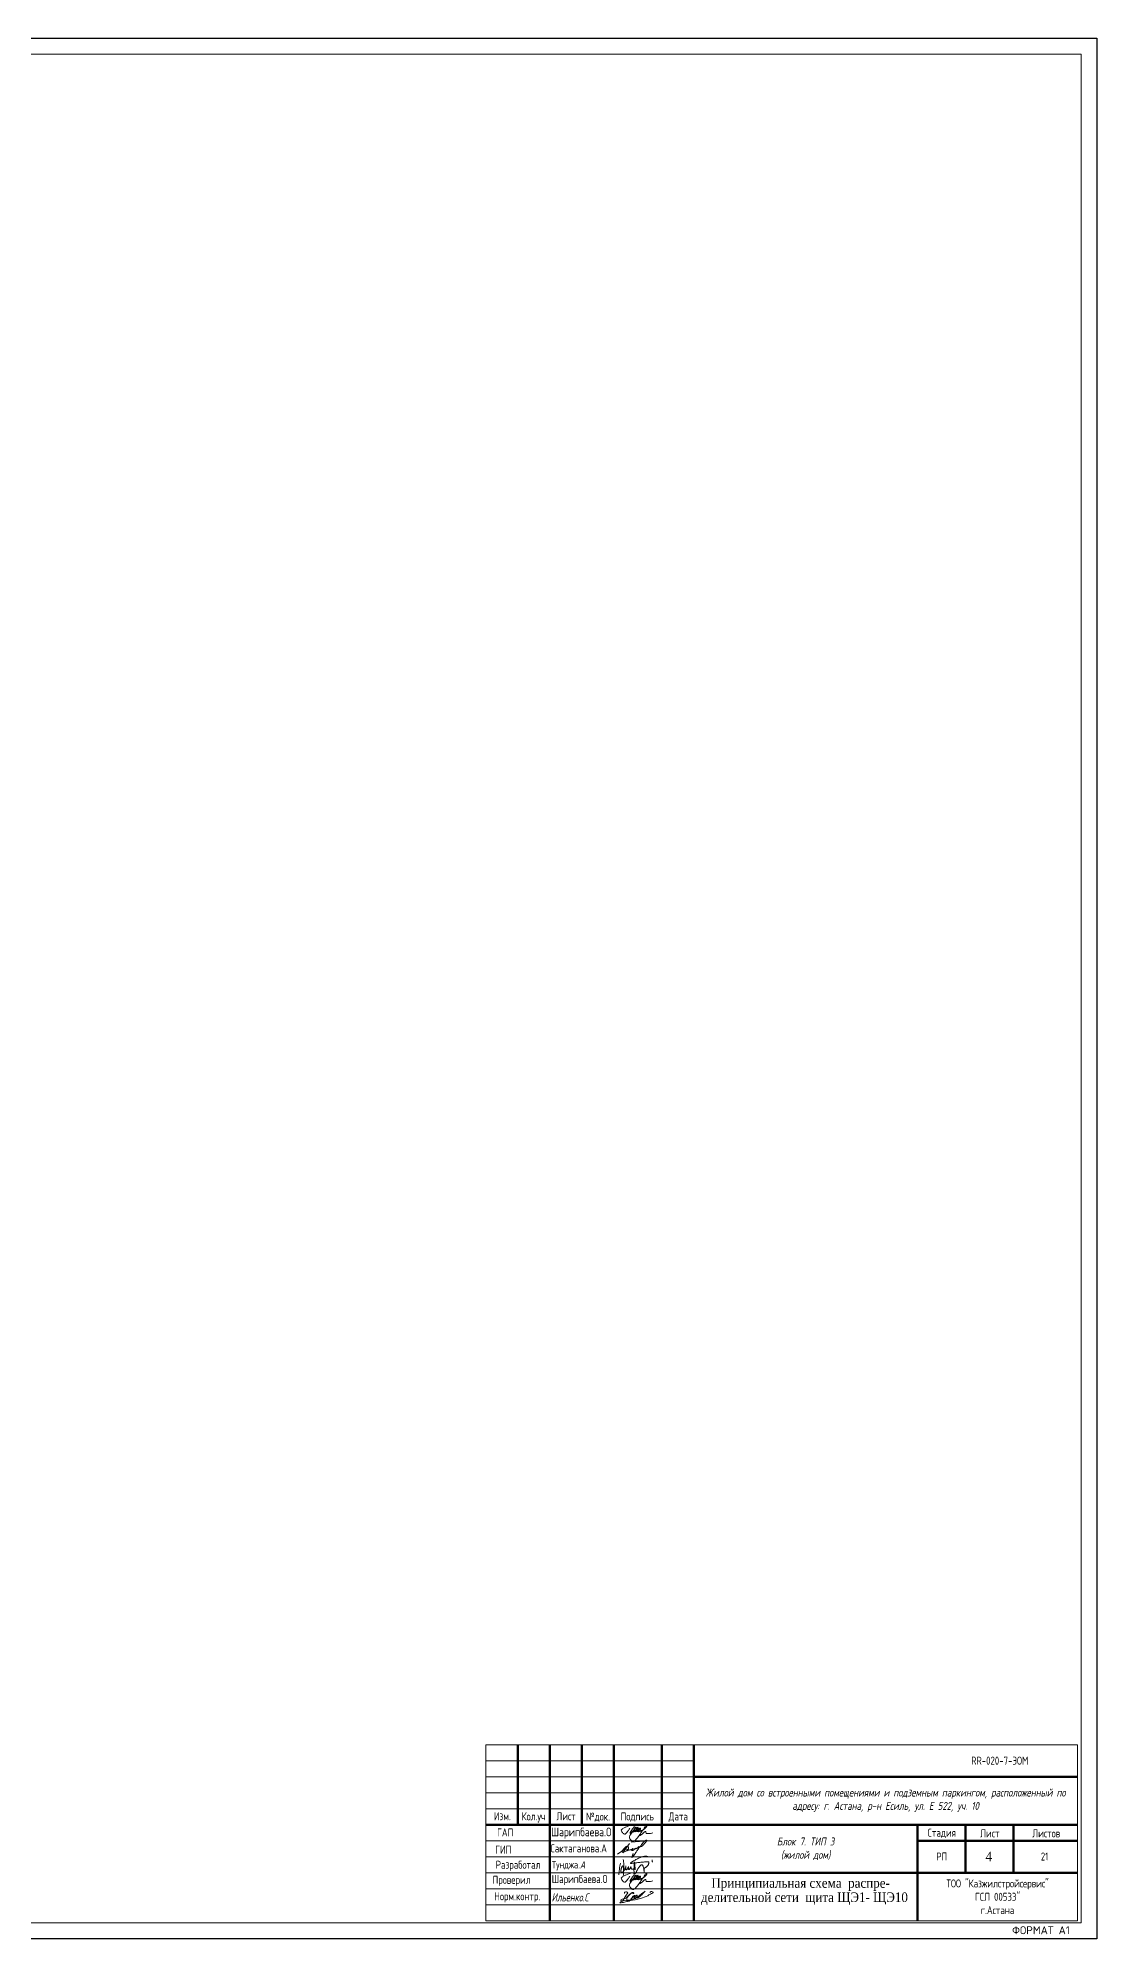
# Model space of a CAD drawing. Header units: millimetres. Extents: x 238368 to 12576735, y -3287118 to 3545602.
# Drawn here: x 5460578 to 5493685, y -2017125 to -1957725 of the extents above; entities that cross this region are included whole.
import ezdxf
from ezdxf.enums import TextEntityAlignment as Align

# ---------------------------------------------------------------- set-up
doc = ezdxf.new("R2010")
doc.units = ezdxf.units.MM
doc.layers.get('0').update_dxf_attribs({"lineweight": 13})
for name, color, linetype, lineweight in [('A-SHEET-n', 26, 'Continuous', 50), ('A-TABLE_2', 26, 'Continuous', 15), ('RAMKA', 7, 'Continuous', 13), ('Text standart (rus)', 7, 'Continuous', 13), ('Подпись', 162, 'Continuous', 15)]:
    doc.layers.add(name, color=color, linetype=linetype, lineweight=lineweight)
doc.layers.add('A_SHTAMP', color=7, linetype='Continuous')
doc.layers.add('G-IMPT', color=1, linetype='Continuous', lineweight=25, true_color=0xff0000)
doc.styles.add('GOST', font='isocpeur.ttf')
doc.styles.get("Standard").update_dxf_attribs({"font": 'isocpeur.ttf', "width": 0.8})
doc.styles.add('TNRC', font='times.ttf')

# ---------------------------------------------------------------- blocks, each defined once
blk = doc.blocks.new('A$C057992fb')
at = {"layer": 'G-IMPT', "color": 154, "lineweight": 9, "true_color": 0x0052a5}
for points in [[(5386, 43584), (3608, 33561), (2272, 25866), (1315, 19990), (673, 15420), (284, 11648), (84, 8160), (11, 4448), (0, 0)], [(17362, 14978), (17173, 19223), (16965, 22658), (16739, 25381), (16498, 27490), (16244, 29084), (15978, 30260), (15703, 31118), (15420, 31756), (15131, 32256), (14837, 32641), (14539, 32919), (14237, 33097), (13931, 33183), (13622, 33184), (13311, 33106), (12999, 32959), (12684, 32745), (12366, 32456), (12041, 32077), (11708, 31596), (11363, 31000), (11003, 30275), (10627, 29410), (10231, 28389), (9816, 27209), (9393, 25895), (8974, 24482), (8575, 23003), (8208, 21493), (7888, 19985), (7627, 18513), (7440, 17112), (7336, 15810), (7314, 14612), (7366, 13519), (7486, 12530), (7668, 11644), (7907, 10863), (8195, 10186), (8527, 9612), (8897, 9142), (9305, 8777), (9753, 8517), (10240, 8363), (10768, 8316), (11338, 8376), (11950, 8545), (12606, 8823), (13305, 9213), (14050, 9729), (14839, 10384), (15673, 11194), (16551, 12174), (17476, 13340), (18445, 14705), (19460, 16285), (20516, 18084), (21583, 20068), (22630, 22190), (23622, 24405), (24525, 26666), (25307, 28928), (25934, 31145), (26372, 33272)], [(16097, 57545), (16948, 53558), (17543, 49068), (17914, 44213), (18097, 39127), (18124, 33948), (18030, 28810), (17850, 23850), (17617, 19204), (17362, 14978), (17107, 11163), (16867, 7717), (16661, 4602), (16505, 1777), (16418, -797), (16416, -3160), (16517, -5352)], [(26153, 32209), (25895, 30330), (25714, 28637), (25600, 27122), (25544, 25772), (25537, 24578), (25568, 23531), (25629, 22619), (25711, 21833), (25804, 21163), (25910, 20598), (26028, 20128), (26162, 19742), (26310, 19431), (26476, 19183), (26660, 18990), (26864, 18839), (27088, 18724), (27330, 18643), (27588, 18599), (27859, 18592), (28140, 18625), (28430, 18700), (28725, 18817), (29023, 18978), (29322, 19186), (29624, 19440), (29931, 19742), (30246, 20092), (30569, 20492), (30905, 20941), (31255, 21441), (31622, 21993), (32005, 22595), (32402, 23242), (32805, 23925), (33210, 24639), (33609, 25374), (33997, 26123), (34368, 26879), (34716, 27634), (35036, 28377), (35324, 29089), (35578, 29746), (35794, 30324), (35970, 30800), (36103, 31151), (36191, 31353), (36231, 31383), (36222, 31226), (36172, 30900), (36091, 30432), (35989, 29847), (35876, 29172), (35763, 28434), (35659, 27659), (35574, 26873), (35517, 26098), (35489, 25346), (35489, 24620), (35518, 23928), (35575, 23275), (35659, 22667), (35771, 22110), (35909, 21610), (36073, 21171), (36260, 20793), (36466, 20473), (36685, 20208), (36915, 19997), (37150, 19837), (37388, 19726), (37624, 19661), (37855, 19641), (38084, 19664), (38314, 19732), (38550, 19844), (38795, 19999), (39053, 20199), (39328, 20442), (39624, 20729), (39949, 21072), (40327, 21531), (40786, 22178), (41354, 23085), (42061, 24323), (42933, 25966), (44000, 28085), (45289, 30752)], [(45289, 30752), (45193, 29549), (45189, 28434), (45266, 27408), (45412, 26467), (45615, 25610), (45863, 24833), (46144, 24136), (46448, 23516), (46762, 22970), (47088, 22494), (47426, 22085), (47777, 21738), (48141, 21448), (48522, 21211), (48918, 21024), (49332, 20881), (49764, 20778), (50210, 20715), (50666, 20689), (51127, 20699), (51588, 20744), (52046, 20822), (52495, 20932), (52931, 21072), (53351, 21240), (53755, 21429), (54145, 21630), (54523, 21834), (54890, 22034), (55249, 22220), (55601, 22384), (55948, 22518), (56292, 22615), (56630, 22672), (56964, 22689), (57292, 22666), (57613, 22603), (57927, 22497), (58232, 22351), (58527, 22162), (58812, 21931), (59086, 21665), (59345, 21371), (59590, 21055), (59817, 20726), (60025, 20390), (60214, 20054), (60380, 19726), (60522, 19413), (60643, 19121), (60745, 18858), (60828, 18631), (60897, 18446), (60951, 18310), (60994, 18229), (61028, 18212), (61053, 18265), (61072, 18394), (61082, 18607), (61085, 18910), (61080, 19312), (61067, 19818), (61046, 20436), (61017, 21173), (60979, 22037), (60930, 23046), (60867, 24217), (60787, 25567), (60689, 27116), (60568, 28881), (60423, 30881), (60251, 33133), (60050, 35627), (59827, 38246), (59589, 40840), (59343, 43265), (59096, 45372), (58857, 47015), (58632, 48047), (58429, 48321), (58253, 47740), (58102, 46404), (57969, 44464), (57850, 42072), (57740, 39378), (57633, 36532), (57525, 33685), (57409, 30988), (57284, 28562), (57153, 26405), (57023, 24487), (56899, 22776), (56789, 21242), (56697, 19853), (56632, 18578), (56598, 17386), (56601, 16252), (56642, 15168), (56719, 14133), (56833, 13145), (56981, 12204), (57164, 11307), (57381, 10452), (57631, 9640), (57912, 8868), (58221, 8143), (58550, 7470), (58897, 6856), (59254, 6308), (59616, 5832), (59979, 5434), (60336, 5120), (60685, 4899), (61035, 4788), (61395, 4804), (61776, 4965), (62189, 5291), (62644, 5799), (63153, 6508), (63724, 7435), (64368, 8590), (65082, 9949), (65861, 11478), (66703, 13144), (67602, 14912), (68556, 16750), (69559, 18623), (70608, 20499), (71698, 22347), (72815, 24148), (73946, 25887), (75077, 27549), (76194, 29118), (77283, 30579), (78331, 31916), (79323, 33114), (80250, 34161), (81114, 35062), (81923, 35826), (82684, 36461), (83405, 36975), (84092, 37377), (84754, 37677), (85396, 37881), (86026, 37995), (86642, 38007), (87244, 37903), (87828, 37665), (88394, 37279), (88940, 36729), (89464, 36000), (89965, 35077), (90441, 33950), (90895, 32642), (91328, 31182), (91744, 29598), (92145, 27920), (92534, 26177), (92913, 24397), (93285, 22610), (93651, 20844), (94005, 19119), (94339, 17458), (94647, 15880), (94921, 14407), (95154, 13058), (95337, 11856), (95465, 10819), (95531, 9968), (95543, 9316), (95509, 8874), (95439, 8654), (95340, 8667), (95223, 8926), (95096, 9442), (94969, 10227), (94849, 11280), (94744, 12550), (94660, 13977), (94604, 15497), (94582, 17049), (94602, 18569), (94670, 19997), (94792, 21269), (94974, 22338), (95219, 23220), (95526, 23945), (95898, 24541), (96335, 25040), (96838, 25471), (97409, 25864), (98048, 26249), (98754, 26652), (99520, 27086), (100336, 27556), (101191, 28070), (102075, 28637), (102979, 29263), (103892, 29957), (104805, 30725), (105708, 31571), (106590, 32485), (107443, 33451), (108256, 34457), (109020, 35487), (109726, 36526), (110363, 37561), (110923, 38576), (111398, 39560), (111792, 40508), (112111, 41417), (112362, 42284), (112549, 43107), (112680, 43884), (112761, 44611), (112798, 45287), (112795, 45909), (112743, 46476), (112635, 46989), (112459, 47448), (112207, 47852), (111867, 48203), (111432, 48499), (110891, 48742), (110229, 48931), (109415, 49064), (108413, 49143), (107185, 49165), (105696, 49131), (103909, 49038), (101787, 48887), (99295, 48678), (96414, 48410), (93204, 48092), (89742, 47736), (86105, 47351), (82372, 46947), (78619, 46537), (74925, 46129), (71367, 45734), (68011, 45361), (64873, 45013), (61956, 44689), (59265, 44390), (56804, 44117), (54576, 43870), (52586, 43649), (50837, 43455), (49330, 43288), (48048, 43152), (46968, 43048), (46071, 42979), (45334, 42949), (44737, 42959), (44258, 43013), (43877, 43113), (43578, 43262), (43368, 43463), (43263, 43719), (43275, 44033), (43420, 44408), (43710, 44848), (44161, 45355), (44785, 45932), (45597, 46584), (46612, 47318), (47846, 48142), (49313, 49064), (51028, 50092), (53008, 51235), (55267, 52500), (57821, 53896), (60672, 55423), (63771, 57048), (67055, 58728), (70464, 60422), (73935, 62088), (77407, 63685), (80817, 65170), (84104, 66503), (87226, 67646), (90228, 68586), (93175, 69313), (96130, 69819), (99160, 70093), (102328, 70127), (105700, 69912), (109340, 69439)], [(125385, 56635), (125208, 54967), (125101, 53665), (125085, 52622), (125179, 51732), (125403, 50888), (125775, 49986), (126316, 48919), (127045, 47580)]]:
    blk.add_lwpolyline(points, dxfattribs=at)

msp = doc.modelspace()

# ---------------------------------------------------------------- linework, layer by layer
at = {"color": 0}
msp.add_lwpolyline([(5493077, -2011057), (5474577, -2011057), (5474577, -2016557), (5493077, -2016557)], close=True, dxfattribs=at)
at = {"layer": 'A-SHEET-n', "color": 0}
for p, q in [((5475577, -2013572), (5475577, -2011057)), ((5476577, -2016557), (5476577, -2011057)), ((5477577, -2013557), (5477577, -2011057)), ((5478577, -2016557), (5478577, -2011057)), ((5480077, -2016557), (5480077, -2011057)), ((5481077, -2016557), (5481077, -2011057)), ((5481077, -2012057), (5493077, -2012057)), ((5474577, -2013557), (5481077, -2013557)), ((5481077, -2013557), (5493077, -2013557)), ((5488077, -2013557), (5488077, -2016557)), ((5481077, -2015057), (5493077, -2015057))]:
    msp.add_line(p, q, dxfattribs=at)
at = {"layer": 'A-SHEET-n', "color": 0, "linetype": 'Continuous'}
for p, q in [((5489577, -2013557), (5489577, -2015057)), ((5491077, -2013557), (5491077, -2015057)), ((5488077, -2014057), (5493077, -2014057))]:
    msp.add_line(p, q, dxfattribs=at)
at = {"layer": 'A-SHEET-n', "linetype": 'Continuous', "lineweight": 13}
msp.add_line((5488077, -2015057), (5493077, -2015057), dxfattribs=at)
at = {"layer": 'A-TABLE_2', "color": 0}
for p, q in [((5474577, -2011557), (5481077, -2011557)), ((5474577, -2012057), (5481077, -2012057)), ((5474577, -2012557), (5481077, -2012557)), ((5474577, -2013057), (5481077, -2013057)), ((5474577, -2014057), (5481077, -2014057)), ((5474577, -2014557), (5481077, -2014557)), ((5474577, -2015057), (5481077, -2015057)), ((5474577, -2015557), (5481077, -2015557)), ((5474577, -2016057), (5481077, -2016057))]:
    msp.add_line(p, q, dxfattribs=at)
at = {"layer": 'RAMKA', "lineweight": 25}
msp.add_lwpolyline([(5409585, -1957725), (5493685, -1957725), (5493685, -2017125), (5409585, -2017125)], close=True, dxfattribs=at)
at = {"layer": 'RAMKA'}
msp.add_lwpolyline([(5493185, -2016625), (5411585, -2016625), (5411585, -1958225), (5493185, -1958225)], close=True, dxfattribs=at)
at = {"layer": 'Подпись', "color": 0, "lineweight": 13}
for p, q in [((5479069, -2014139), (5478859, -2014438)), ((5479122, -2014096), (5479511, -2014069)), ((5478699, -2014472), (5478956, -2014300))]:
    msp.add_line(p, q, dxfattribs=at)
for points in [[(5478814, -2013727), (5478814, -2013727), (5478814, -2013687), (5478899, -2013653), (5478930, -2013637)], [(5478930, -2013637), (5478930, -2013637), (5478963, -2013619), (5479209, -2013530), (5479218, -2013586)], [(5479103, -2013825), (5479103, -2013825), (5479113, -2013824), (5479256, -2013669), (5479265, -2013656)], [(5479218, -2013586), (5479218, -2013586), (5479227, -2013638), (5479184, -2013654), (5479155, -2013693)], [(5479280, -2013627), (5479280, -2013627), (5479254, -2013627), (5479202, -2013729), (5479175, -2013755)], [(5479249, -2013740), (5479249, -2013740), (5479260, -2013728), (5479351, -2013640), (5479334, -2013629)], [(5479334, -2013629), (5479334, -2013629), (5479326, -2013625), (5479266, -2013726), (5479252, -2013740)], [(5479265, -2013656), (5479265, -2013656), (5479271, -2013647), (5479287, -2013643), (5479280, -2013627)], [(5479388, -2013660), (5479388, -2013660), (5479375, -2013661), (5479311, -2013708), (5479311, -2013742)], [(5479327, -2013768), (5479327, -2013768), (5479367, -2013759), (5479441, -2013657), (5479388, -2013660)], [(5479613, -2013572), (5479613, -2013572), (5479557, -2013572), (5479518, -2013690), (5479473, -2013738)], [(5479548, -2013677), (5479578, -2013653), (5479613, -2013612), (5479613, -2013572)], [(5478889, -2013838), (5478889, -2013838), (5478878, -2013833), (5478814, -2013753), (5478814, -2013727)], [(5478982, -2013799), (5478982, -2013799), (5478956, -2013834), (5478936, -2013860), (5478889, -2013838)], [(5479037, -2013732), (5479037, -2013732), (5479017, -2013758), (5479003, -2013771), (5478982, -2013799)], [(5479076, -2013661), (5479059, -2013696), (5479063, -2013699), (5479037, -2013732)], [(5479155, -2013693), (5479155, -2013693), (5479147, -2013705), (5479064, -2013830), (5479103, -2013825)], [(5479119, -2014042), (5479119, -2014042), (5479045, -2013979), (5479087, -2013871), (5479143, -2013806)], [(5479228, -2014055), (5479228, -2014055), (5479183, -2014083), (5479165, -2014081), (5479119, -2014042)], [(5479143, -2013806), (5479143, -2013806), (5479183, -2013760), (5479232, -2013727), (5479292, -2013715)], [(5479175, -2013755), (5479175, -2013755), (5479156, -2013773), (5479184, -2013812), (5479249, -2013740)], [(5479384, -2013874), (5479384, -2013874), (5479366, -2013907), (5479254, -2014039), (5479228, -2014055)], [(5479252, -2013740), (5479252, -2013740), (5479234, -2013759), (5479249, -2013787), (5479298, -2013734)], [(5479362, -2013672), (5479362, -2013672), (5479357, -2013672), (5479264, -2013782), (5479327, -2013768)], [(5479292, -2013715), (5479292, -2013715), (5479315, -2013710), (5479346, -2013710), (5479372, -2013713)], [(5479298, -2013734), (5479298, -2013734), (5479299, -2013733), (5479388, -2013669), (5479362, -2013672)], [(5479311, -2013742), (5479311, -2013742), (5479311, -2013796), (5479335, -2013756), (5479381, -2013724)], [(5479350, -2013738), (5479350, -2013738), (5479343, -2013790), (5479367, -2013773), (5479408, -2013754)], [(5479419, -2013818), (5479419, -2013818), (5479410, -2013881), (5479348, -2013932), (5479475, -2013837)], [(5479381, -2013724), (5479381, -2013724), (5479410, -2013703), (5479357, -2013676), (5479350, -2013738)], [(5479372, -2013713), (5479372, -2013713), (5479403, -2013716), (5479433, -2013725), (5479433, -2013763)], [(5479473, -2013738), (5479473, -2013738), (5479472, -2013738), (5479384, -2013873), (5479384, -2013874)], [(5479408, -2013754), (5479408, -2013754), (5479424, -2013747), (5479448, -2013733), (5479490, -2013719)], [(5479433, -2013763), (5479433, -2013763), (5479433, -2013801), (5479420, -2013808), (5479419, -2013818)], [(5479475, -2013837), (5479475, -2013837), (5479492, -2013825), (5479582, -2013742), (5479582, -2013780)], [(5479490, -2013719), (5479490, -2013719), (5479511, -2013712), (5479530, -2013685), (5479548, -2013677)], [(5479582, -2013780), (5479582, -2013780), (5479582, -2013833), (5479613, -2013831), (5479692, -2013831)], [(5479692, -2013831), (5479692, -2013831), (5479722, -2013831), (5479777, -2013823), (5479803, -2013807)], [(5478814, -2015227), (5478814, -2015227), (5478814, -2015187), (5478899, -2015153), (5478930, -2015137)], [(5478889, -2015338), (5478889, -2015338), (5478878, -2015333), (5478814, -2015253), (5478814, -2015227)], [(5478982, -2015299), (5478982, -2015299), (5478956, -2015334), (5478936, -2015360), (5478889, -2015338)], [(5478930, -2015137), (5478930, -2015137), (5478963, -2015119), (5479209, -2015030), (5479218, -2015086)], [(5479037, -2015232), (5479037, -2015232), (5479017, -2015258), (5479003, -2015271), (5478982, -2015299)], [(5479076, -2015161), (5479059, -2015196), (5479063, -2015199), (5479037, -2015232)], [(5479155, -2015193), (5479155, -2015193), (5479147, -2015205), (5479064, -2015330), (5479103, -2015325)], [(5479119, -2015542), (5479119, -2015542), (5479045, -2015479), (5479087, -2015371), (5479143, -2015306)], [(5479103, -2015325), (5479103, -2015325), (5479113, -2015324), (5479256, -2015169), (5479265, -2015156)], [(5479143, -2015306), (5479143, -2015306), (5479183, -2015260), (5479232, -2015227), (5479292, -2015215)], [(5479218, -2015086), (5479218, -2015086), (5479227, -2015138), (5479184, -2015154), (5479155, -2015193)], [(5479175, -2015255), (5479175, -2015255), (5479156, -2015273), (5479184, -2015312), (5479249, -2015240)], [(5479280, -2015127), (5479280, -2015127), (5479254, -2015127), (5479202, -2015229), (5479175, -2015255)], [(5479384, -2015374), (5479384, -2015374), (5479366, -2015407), (5479254, -2015539), (5479228, -2015555)], [(5479252, -2015240), (5479252, -2015240), (5479234, -2015259), (5479249, -2015287), (5479298, -2015234)], [(5479249, -2015240), (5479249, -2015240), (5479260, -2015228), (5479351, -2015140), (5479334, -2015129)], [(5479334, -2015129), (5479334, -2015129), (5479326, -2015125), (5479266, -2015226), (5479252, -2015240)], [(5479362, -2015172), (5479362, -2015172), (5479357, -2015172), (5479264, -2015282), (5479327, -2015268)], [(5479265, -2015156), (5479265, -2015156), (5479271, -2015147), (5479287, -2015143), (5479280, -2015127)], [(5479292, -2015215), (5479292, -2015215), (5479315, -2015210), (5479346, -2015210), (5479372, -2015213)], [(5479298, -2015234), (5479298, -2015234), (5479299, -2015233), (5479388, -2015169), (5479362, -2015172)], [(5479388, -2015160), (5479388, -2015160), (5479375, -2015161), (5479311, -2015208), (5479311, -2015242)], [(5479311, -2015242), (5479311, -2015242), (5479311, -2015296), (5479335, -2015256), (5479381, -2015224)], [(5479327, -2015268), (5479327, -2015268), (5479367, -2015259), (5479441, -2015157), (5479388, -2015160)], [(5479350, -2015238), (5479350, -2015238), (5479343, -2015290), (5479367, -2015273), (5479408, -2015254)], [(5479419, -2015318), (5479419, -2015318), (5479410, -2015381), (5479348, -2015432), (5479475, -2015337)], [(5479381, -2015224), (5479381, -2015224), (5479410, -2015203), (5479357, -2015176), (5479350, -2015238)], [(5479372, -2015213), (5479372, -2015213), (5479403, -2015216), (5479433, -2015225), (5479433, -2015263)], [(5479473, -2015238), (5479473, -2015238), (5479472, -2015238), (5479384, -2015373), (5479384, -2015374)], [(5479408, -2015254), (5479408, -2015254), (5479424, -2015247), (5479448, -2015233), (5479490, -2015219)], [(5479433, -2015263), (5479433, -2015263), (5479433, -2015301), (5479420, -2015308), (5479419, -2015318)], [(5479613, -2015072), (5479613, -2015072), (5479557, -2015072), (5479518, -2015190), (5479473, -2015238)], [(5479475, -2015337), (5479475, -2015337), (5479492, -2015325), (5479582, -2015242), (5479582, -2015280)], [(5479490, -2015219), (5479490, -2015219), (5479511, -2015212), (5479530, -2015185), (5479548, -2015177)], [(5479548, -2015177), (5479578, -2015153), (5479613, -2015112), (5479613, -2015072)], [(5479582, -2015280), (5479582, -2015280), (5479582, -2015333), (5479613, -2015331), (5479692, -2015331)], [(5479692, -2015331), (5479692, -2015331), (5479722, -2015331), (5479777, -2015323), (5479803, -2015307)], [(5479228, -2015555), (5479228, -2015555), (5479183, -2015583), (5479165, -2015581), (5479119, -2015542)]]:
    msp.add_open_spline(points, degree=3, dxfattribs=at)
for points, knots in [([(5478999, -2014322), (5478996, -2014327), (5478971, -2014360), (5479002, -2014346), (5479030, -2014318), (5479038, -2014302), (5479041, -2014282), (5479038, -2014260), (5479028, -2014241), (5479013, -2014228), (5478994, -2014224), (5478968, -2014236), (5478944, -2014256), (5478921, -2014276), (5478901, -2014298), (5478883, -2014317), (5478869, -2014335), (5478859, -2014349), (5478849, -2014364), (5478839, -2014385), (5478833, -2014407), (5478857, -2014418), (5478886, -2014414), (5478917, -2014398), (5478954, -2014380), (5478997, -2014365), (5479037, -2014353), (5479076, -2014344), (5479106, -2014337), (5479133, -2014326), (5479166, -2014306), (5479191, -2014291), (5479163, -2014317), (5479131, -2014359), (5479137, -2014369), (5479168, -2014357), (5479187, -2014350), (5479206, -2014340), (5479220, -2014326), (5479230, -2014308), (5479246, -2014297), (5479286, -2014296), (5479248, -2014281), (5479252, -2014317), (5479271, -2014307), (5479291, -2014294), (5479309, -2014286), (5479324, -2014279), (5479340, -2014267), (5479377, -2014241), (5479357, -2014233), (5479331, -2014260), (5479324, -2014281), (5479341, -2014279), (5479368, -2014264), (5479388, -2014254), (5479407, -2014246), (5479429, -2014236), (5479451, -2014225), (5479472, -2014212), (5479492, -2014197), (5479508, -2014180), (5479522, -2014163), (5479535, -2014148), (5479547, -2014132), (5479561, -2014117), (5479576, -2014100), (5479590, -2014081), (5479601, -2014061), (5479612, -2014035), (5479599, -2014032), (5479553, -2014061), (5479524, -2014082), (5479498, -2014108), (5479477, -2014134), (5479461, -2014156), (5479433, -2014194), (5479390, -2014249), (5479340, -2014315), (5479303, -2014370), (5479280, -2014405), (5479261, -2014434), (5479241, -2014463), (5479221, -2014491), (5479204, -2014515), (5479190, -2014533), (5479176, -2014550), (5479161, -2014567), (5479144, -2014584), (5479147, -2014559), (5479158, -2014526), (5479166, -2014502), (5479176, -2014480), (5479184, -2014462), (5479188, -2014452)], [0, 0, 0, 0, 0.00060755, 0.00247273, 0.00315236, 0.00383199, 0.00449622, 0.00516044, 0.00586758, 0.00639794, 0.00702849, 0.00793602, 0.00902725, 0.00966472, 0.01093966, 0.01204751, 0.01260144, 0.01315537, 0.01360808, 0.01406079, 0.01496622, 0.0157244, 0.01659251, 0.01750874, 0.01927518, 0.02058351, 0.02197982, 0.02337612, 0.0244073, 0.02543847, 0.02620867, 0.02697888, 0.02843492, 0.02901787, 0.03009652, 0.03055027, 0.03141584, 0.03199288, 0.03273637, 0.03356858, 0.03406091, 0.03453927, 0.03569146, 0.03623139, 0.03687441, 0.03740068, 0.03795656, 0.0388348, 0.03945149, 0.04006819, 0.04155671, 0.04199123, 0.04256485, 0.0434437, 0.04406192, 0.04468015, 0.0455023, 0.04632445, 0.04712656, 0.04792867, 0.04873079, 0.0495329, 0.05018967, 0.05084645, 0.05150323, 0.05216, 0.05304957, 0.05393914, 0.05438392, 0.0548287, 0.05606482, 0.05675794, 0.05840456, 0.05970462, 0.06100469, 0.06165472, 0.06230475, 0.06550751, 0.06871026, 0.07037213, 0.072034, 0.07286494, 0.07369587, 0.07535774, 0.07625447, 0.07715121, 0.07759957, 0.07804794, 0.07872049, 0.07973911, 0.08053355, 0.08106318, 0.08212244, 0.08318169, 0.08318169, 0.08318169, 0.08318169]), ([(5478912, -2015707), (5478909, -2015693), (5478899, -2015646), (5479078, -2015651), (5478906, -2015798), (5478859, -2015992), (5478762, -2015874), (5478996, -2015878), (5479007, -2015757), (5479209, -2015636), (5479203, -2015716), (5479154, -2015675), (5479092, -2015720), (5479031, -2015783), (5478978, -2015861), (5478988, -2015989), (5479131, -2015910), (5479220, -2015745), (5479148, -2015832), (5479133, -2015857), (5479106, -2015924), (5479107, -2015863), (5479177, -2015839), (5479207, -2015794), (5479236, -2015752), (5479270, -2015814), (5479229, -2015836), (5479197, -2015894), (5479236, -2015804), (5479250, -2015782), (5479319, -2015745), (5479307, -2015789), (5479300, -2015811), (5479273, -2015858), (5479339, -2015843), (5479364, -2015816), (5479418, -2015783), (5479460, -2015723), (5479621, -2015586), (5479441, -2015712), (5479366, -2015786), (5479221, -2015886), (5479034, -2015926), (5478908, -2015981), (5478718, -2016007), (5478924, -2015902), (5479106, -2015929), (5479385, -2015875), (5479608, -2015794), (5479712, -2015728), (5479867, -2015656), (5479720, -2015631), (5479714, -2015670), (5479712, -2015679)], [0, 0, 0, 0, 0.356616, 1.272558, 2.865807, 4.634394, 4.986691, 6.409221, 8.252639, 9.710469, 9.818151, 10.27956, 10.749416, 11.964584, 12.986681, 13.504455, 15.222795, 16.1628, 16.79385, 17.272401, 17.706783, 17.7859, 18.807471, 19.425643, 19.649559, 19.990004, 20.751177, 20.937822, 21.514628, 22.132842, 22.608707, 22.709584, 23.323215, 23.47388, 24.059158, 24.304273, 24.717302, 25.808766, 27.030189, 28.417996, 29.437299, 30.808377, 33.450094, 34.77735, 35.868975, 36.799427, 39.193349, 42.486695, 44.905411, 45.880086, 46.93717, 47.809076, 48.05934, 48.05934, 48.05934, 48.05934])]:
    msp.add_open_spline(points, degree=3, knots=knots, dxfattribs=at)

# ---------------------------------------------------------------- block references
at = {"color": 0, "xscale": 0.008271777308926935, "yscale": 0.008271777308926935, "zscale": 0.008271777308926935}
msp.add_blockref('A$C057992fb', (5478741, -2015118), dxfattribs=at)

# ---------------------------------------------------------------- texts
at = {"lineweight": 15, "style": 'TNRC', "width": 0.9}
msp.add_text('4', height=300, dxfattribs=at).set_placement((5490303, -2014546, -26), align=Align.MIDDLE_CENTER)
for s, p in [('Принципиальная схема  распре-', (5481629, -2015525)), ('делительной сети  щита ЩЭ1- ЩЭ10 ', (5481305, -2015970, 48))]:
    msp.add_text(s, height=300, dxfattribs=at).set_placement(p)
at = {"layer": 'A-SHEET-n', "color": 0, "lineweight": 50, "style": 'GOST', "width": 0.8}
for s, height, p in [('Шарипбаева.О', 270.34, (5476617, -2013916)), ('Сактаганова.А', 250, (5476597, -2014417)), ('Шарипбаева.О', 250, (5476638, -2015375))]:
    msp.add_text(s, height=height, dxfattribs=at).set_placement(p)
at = {"layer": 'A-SHEET-n', "color": 0, "linetype": 'Continuous', "char_height": 250, "attachment_point": 5}
for s, insert, width in [('{\\fISOCPEUR|b0|i1|c204|p34;Жилой дом со встроенными помещениями и подземным паркингом, расположенный по адресу: г. Астана, р-н Есиль, ул. Е 522, уч. 10}', (5487077, -2012792), 12000), ('\\A1;Кол.уч', (5476070, -2013327), 6000), ('\\A1;Лист', (5477086, -2013290), 6000), ('\\A1;№док.', (5478085, -2013319), 6000), ('\\A1;Подпись', (5479313, -2013316), 6000), ('\\A1;Дата', (5480595, -2013321), 6000), ('\\A1;ГИП', (5475124, -2014334), 6000), ('\\A1;ГAП', (5475183, -2013797), 6000), ('{\\fISOCPEUR|b0|i1|c204|p34;Блок 7. ТИП 3\\P(жилой дом)}', (5484577, -2014307), 7000), ('\\A1;Стадия', (5488832, -2013824), 6000), ('\\A1;Лист', (5490334, -2013824), 6000), ('\\A1;Листов', (5492098, -2013824), 6000), ('\\A1;Разработал', (5475586, -2014839), 6000), ('\\A1;РП', (5488832, -2014548), 1380.27), ('\\A1;21', (5492047, -2014548), 1609.61), ('\\A1;Проверил', (5475383, -2015311), 6000), ('ТОО "Казжилстройсервис"\\PГСЛ 00533"\\Pг.Астана', (5490577, -2015807), 6000), ('\\A1;Норм.контр.', (5475560, -2015825), 6000)]:
    msp.add_mtext(s, dxfattribs=dict(at, insert=insert, width=width))
at = {"layer": 'A-SHEET-n', "color": 0, "linetype": 'Continuous', "lineweight": 13, "insert": (5475095, -2013290), "char_height": 250, "width": 6000, "attachment_point": 5}
msp.add_mtext('\\A1;Изм.', dxfattribs=at)
at = {"layer": 'A-SHEET-n', "color": 0, "lineweight": 30, "insert": (5476643, -2014689), "char_height": 230, "attachment_point": 1}
msp.add_mtext_dynamic_manual_height_columns('Тунджа{\\fGOST Common|b0|i1|c0|p34;.\\fGOST Common|b0|i1|c162|p34;A }', width=1627.43, gutter_width=1, heights=[0], dxfattribs=at)
at = {"layer": 'A-SHEET-n', "color": 0, "linetype": 'Continuous', "lineweight": 30, "insert": (5477615, -2015824), "char_height": 250, "width": 1958.9, "attachment_point": 5, "style": 'GOST'}
msp.add_mtext('\\A1;\\pxql;{\\fGOST Common|b0|i1|c204|p34;\\W0.8;Ильенко\\fGOST Common|b0|i1|c0|p34;.\\fGOST Common|b0|i1|c204|p34;С}', dxfattribs=at)
at = {"layer": 'A_SHTAMP', "color": 0, "linetype": 'Continuous', "lineweight": 13, "insert": (5490644, -2011553), "char_height": 250, "width": 3167.44, "attachment_point": 5}
msp.add_mtext('RR-020-7-ЭОМ', dxfattribs=at)
at = {"layer": 'Text standart (rus)', "lineweight": 25}
msp.add_text('ФОРМАТ А1', height=250, dxfattribs=at).set_placement((5491030, -2016976))

doc.saveas('drawing.dxf')
